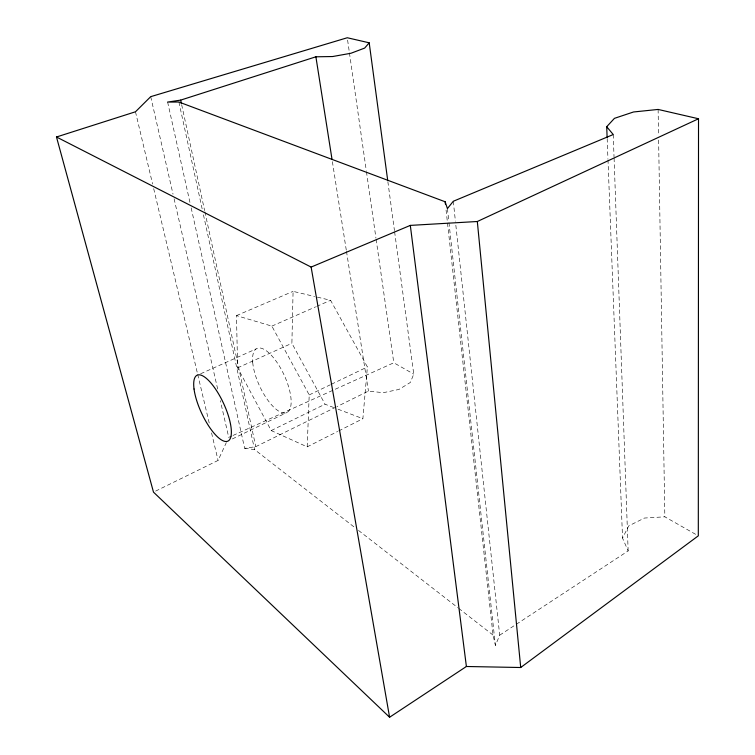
<?xml version="1.0" encoding="UTF-8"?>
<svg xmlns="http://www.w3.org/2000/svg" width="755" height="755" viewBox="0 0 755 755"><rect width="100%" height="100%" fill="white"/><g stroke="black" fill="none" stroke-linecap="round" stroke-linejoin="round"><path stroke-width="0.57" stroke-dasharray="3.77 2.83" d="M333.701 407.53L325.056 404.218L291.892 343.289L293.082 291.364L314.665 296.498M307.191 446.856L309.21 394.922L271.866 326.122L236.466 315.609L237.636 367.845L271.205 430.567L307.191 446.856L337.664 431.454M338.721 430.916L362.881 418.704L367.392 366.93L330.567 300.282L315.798 296.772M394.61 231.794L413.749 374.112L410.352 382.464L398.923 389.457L383.172 392.704L368.449 391.081L336.862 406.662M446.063 209.975L493.053 635.097L495.422 645.459L499.697 635.181L455.539 222.385M155.615 491.109L218.082 460.427L226.321 442.609M516.363 624.253L628.151 550.923L622.535 538.088L628.736 525.895L644.468 518.043L664.844 516.816L696.28 534.682M499.697 635.181L515.382 624.895M191.175 207.899L244.658 448.31L255.803 446.649L335.815 407.181M271.205 430.567L325.056 404.218M232.314 438.966L287.042 412.447M309.21 394.922L330.369 384.748M331.426 384.238L367.392 366.93M237.636 367.845L291.892 343.289M231.964 435.918L228.746 437.371L220.337 400.66M233.031 435.437L393.799 362.777L413.749 374.112M200.651 373.763L256.039 348.961M271.866 326.122L315.628 306.86M316.694 306.388L330.567 300.282M236.466 315.609L293.082 291.364M244.658 448.31L254.567 449.574L354.784 527.537M338.023 409.191L362.881 418.704M358.502 530.425L457.794 607.662M458.719 608.388L493.053 635.097M135.475 111.787L152.595 184.041M153.69 188.627L197.432 373.272M197.706 374.414L209.663 424.876M211.56 432.908L218.082 460.427M150.707 96.668L173.037 194.177M174.094 198.763L217.704 389.193M167.629 102.076L190.147 203.303M178.897 102.019L202.198 209.05M203.454 214.797L254.567 449.574M181.662 104.718L204.633 210.636M204.879 211.787L255.803 446.649M332.379 161.627L346.29 250.15M346.479 251.311L368.449 391.081M347.602 40.081L349.272 51.727M349.442 52.897L366.288 170.554M366.449 171.725L375.962 238.127M376.122 239.288L393.799 362.777M387.862 181.634L394.45 230.624M447.413 208.597L448.829 221.479M448.961 222.649L495.422 645.459M453.283 201.274L455.416 221.215M607.162 138.505L607.935 158.541M607.983 159.72L622.535 538.088M613.239 134.541L614.032 156.889M614.079 158.069L628.151 550.923M658.115 109.437L658.539 135.343M658.624 140.053L664.844 516.816M252.717 362.447A35.372 13.439 65 0 0 283.465 413.013A35.372 13.439 65 0 0 279.369 366.09A35.372 13.439 65 0 0 252.717 362.447"/><path stroke-width="1.13" d="M607.114 137.325L606.709 126.717L614.447 118.346L633.539 111.976L658.115 109.437L698.517 118.761L698.309 535.833L520.714 667.514L466.392 666.495L389.589 717.25L153.491 492.147L56.483 136.995L135.475 111.787L150.707 96.668L347.272 37.75L369.195 42.808L387.711 180.464M369.195 42.808L364.665 48.084L351 53.246L332.653 56.531L315.892 56.804L180.662 100.113L167.629 102.076L178.897 102.019L445.157 201.774L447.413 208.597L453.283 201.274L613.239 134.541L606.709 126.717M56.483 136.995L311.126 267.081L410.314 225.396L477.32 221.508L698.517 118.761M180.662 100.113L181.417 103.567M311.126 267.081L389.589 717.25M315.892 56.804L332.011 159.296M410.314 225.396L466.392 666.495M445.157 201.774L445.412 204.114M477.32 221.508L520.714 667.514M194.035 389.014A36.363 12.014 65 0 0 224.848 441.373A36.363 12.014 65 0 0 218.695 394.072A36.363 12.014 65 0 0 194.035 389.014"/></g></svg>
